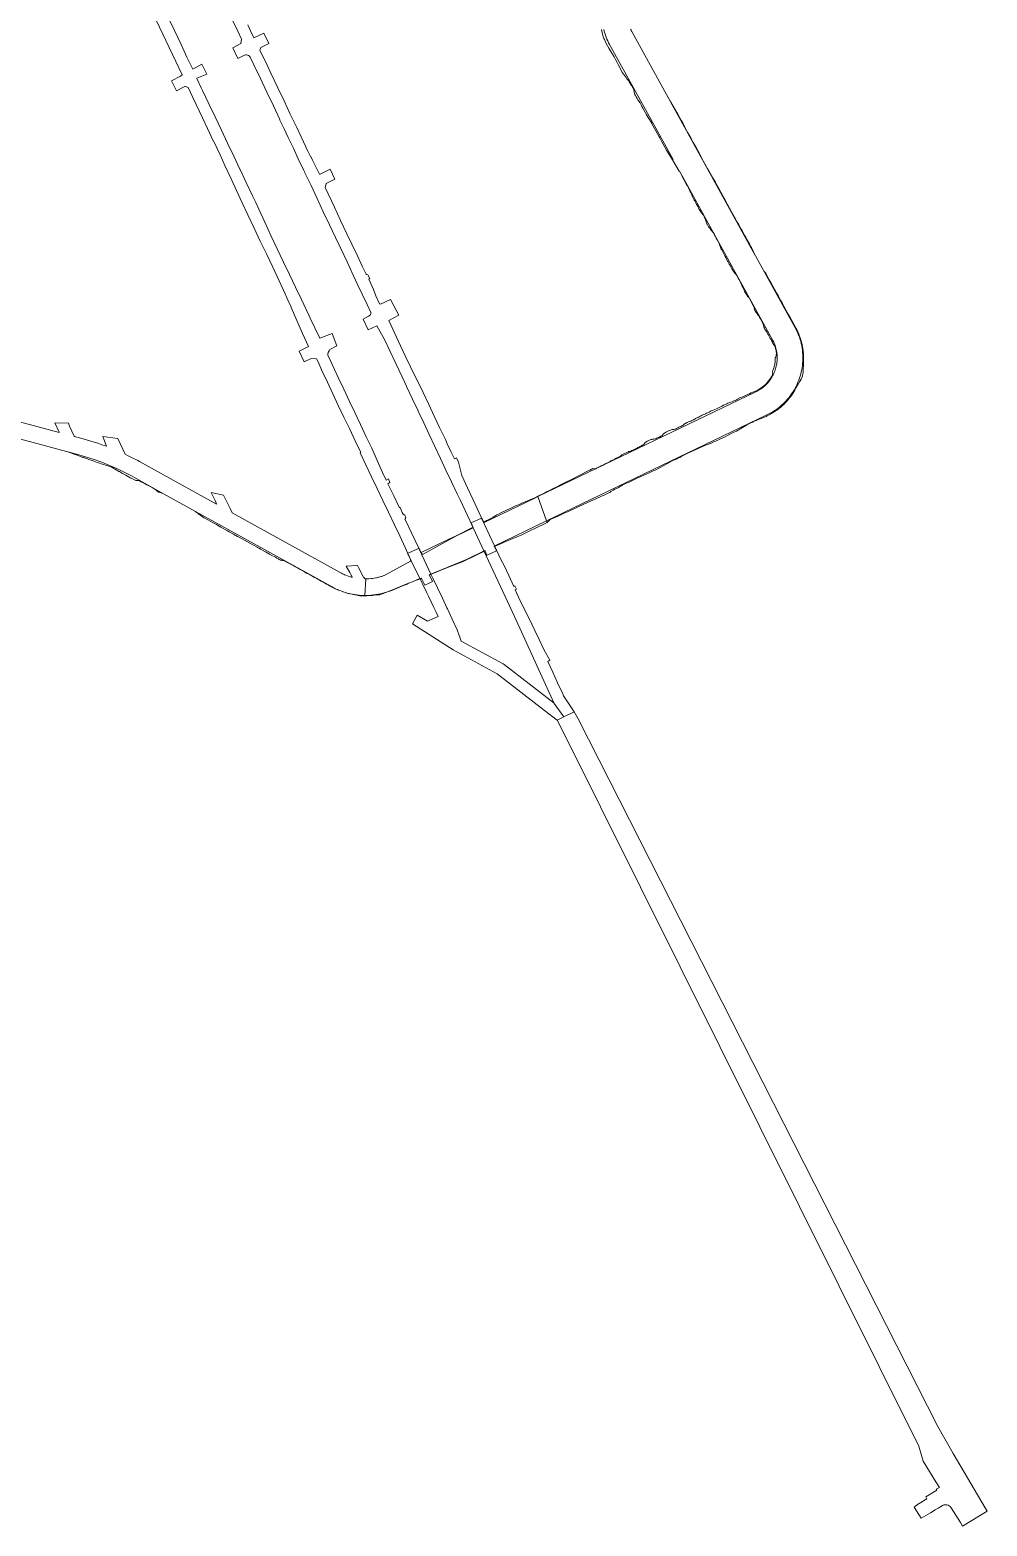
# Model space of a CAD drawing. Header units: inches. Extents: x 704148 to 723432, y 7075344 to 7101810.
# Drawn here: x 718133 to 719119, y 7087628 to 7089169 of the extents above; entities that cross this region are included whole.
import ezdxf

# ---------------------------------------------------------------- set-up
doc = ezdxf.new("R2010")
doc.units = ezdxf.units.IN
doc.header["$MEASUREMENT"] = 0
doc.layers.add('gisdb.gisadmin', color=7, linetype='Continuous', lineweight=9, true_color=0xccf5fc)

msp = doc.modelspace()

# ---------------------------------------------------------------- linework, layer by layer
at = {"layer": 'gisdb.gisadmin'}
for points in [[(718275.86, 7089181.5), (718282.18, 7089168.62), (718288.91, 7089154.25), (718292.17, 7089147.28), (718294.95, 7089141.4), (718300.86, 7089128.93), (718310.2844, 7089134.0982), (718315.2683, 7089123.8273), (718305.1686, 7089119.4412), (718304.9705, 7089119.3551), (718309.5494, 7089109.6262), (718311.11, 7089106.78), (718317.88, 7089092.59), (718323.98, 7089079.81), (718330.24, 7089066.58), (718336.79, 7089052.73), (718343.23, 7089039.19), (718349.53, 7089025.92), (718349.66, 7089025.64), (718356.05, 7089012.2), (718362.58, 7088998.46), (718365.8296, 7088991.4193), (718368.88, 7088984.81), (718375.11, 7088971.3), (718381.44, 7088957.48), (718387.7, 7088943.8), (718394.08, 7088930.73), (718400.51, 7088917.26), (718406.72, 7088904.26), (718412.76, 7088891.62), (718417.67, 7088881.34), (718420.8402, 7088874.699), (718421.89, 7088872.5), (718426.66, 7088862.5), (718431.83, 7088851.98), (718444.3198, 7088856.8061), (718449.4408, 7088844.0768), (718442.64, 7088840.5), (718442.1, 7088840.01), (718441.23, 7088838.76), (718440.37, 7088836.97), (718440.04, 7088835.46), (718440.03, 7088834.23), (718442.9689, 7088827.8795), (718450.6, 7088811.39), (718456.33, 7088799.3), (718462.27, 7088786.77), (718467.78, 7088775.13), (718473.58, 7088762.9), (718479.6, 7088750.2), (718485.17, 7088738.44), (718490.76, 7088726.02), (718496.42, 7088713.59), (718500.01, 7088705.71), (718502.33, 7088706.82), (718504.01, 7088703.09), (718501.8, 7088701.98), (718502.23, 7088701.12), (718508.12, 7088689.4), (718513.87, 7088677.23), (718514.1897, 7088677.367), (718514.36, 7088677.44), (718516.6351, 7088672.1797), (718517.4205, 7088670.5137), (718519.18, 7088669.72), (718520.24, 7088666.93), (718519.622, 7088665.8438), (718519.25, 7088665.19), (718519.61, 7088665.03), (718526.16, 7088651.34), (718533.6987, 7088635.5985), (718534.56, 7088633.8), (718546.1594, 7088608.9523), (718548.41, 7088603.83), (718552.82, 7088594.6), (718557.91, 7088583.95), (718562.68, 7088573.99), (718563.0887, 7088573.1385), (718568.19, 7088562.51), (718573.21, 7088551.54), (718574.8495, 7088546.6635), (718576.1053, 7088542.9278), (718577.13, 7088539.88), (718620.4324, 7088516.5344), (718620.64, 7088516.42), (718621.4092, 7088515.8922), (718672.9344, 7088475.7952), (718673.1015, 7088475.698), (718682.9885, 7088461.7767), (718676.2152, 7088458.2716), (718663.1963, 7088468.2671), (718614.3278, 7088506.1866), (718569.0993, 7088530.9079), (718527.3546, 7088557.6462), (718531.9862, 7088566.6448), (718542.55, 7088560.42), (718553.52, 7088565.35), (718551.07, 7088570.509), (718549.201, 7088574.3848), (718543.5311, 7088586.2078), (718541.9579, 7088589.4994), (718537.5342, 7088598.7589), (718537.165, 7088599.6481), (718525.96, 7088622.63), (718522.4763, 7088630.1133), (718519.68, 7088636.12), (718514.1, 7088648.13), (718508.31, 7088660.22), (718502.4, 7088672.58), (718496.57, 7088684.76), (718490.74, 7088696.94), (718484.92, 7088709.12), (718479.05, 7088721.4), (718473.24, 7088733.91), (718473.89, 7088734.23), (718468.27, 7088745.98), (718462.18, 7088758.71), (718456.5, 7088770.59), (718450.82, 7088782.46), (718445.12, 7088794.58), (718439.55, 7088806.4), (718433.58, 7088819.06), (718430.2374, 7088826.7125), (718428.4167, 7088830.544), (718422.75, 7088831.06), (718415.6863, 7088827.6087), (718410.5938, 7088838.4032), (718420.01, 7088843.2), (718413.92, 7088856.62), (718408.06, 7088870.2), (718402.34, 7088883.43), (718402.23, 7088883.67), (718397.85, 7088893.44), (718395.91, 7088897.67), (718389.79, 7088911.04), (718383.39, 7088924.99), (718377.13, 7088937.97), (718370.5, 7088951.74), (718364.02, 7088965.23), (718357.65, 7088979), (718351.79, 7088991.06), (718345.82, 7089004.05), (718340.35, 7089015.96), (718334.12, 7089029.55), (718329.06, 7089040.57), (718322.14, 7089055.02), (718322.07, 7089055.17), (718316.05, 7089067.81), (718310.8534, 7089078.8072), (718301.02, 7089099.61), (718296.0413, 7089109.8601), (718296.02, 7089109.89), (718295.32, 7089110.41), (718294.45, 7089110.78), (718293.55, 7089110.9), (718292.76, 7089110.9), (718292.23, 7089110.81), (718291.23, 7089110.42), (718284.0947, 7089106.5783), (718279.1943, 7089117.0047), (718288.3, 7089121.73), (718289.8631, 7089122.8769), (718253.2316, 7089200.7451)], [(718357.5378, 7089174.4113), (718360.2933, 7089168.2678), (718363.7215, 7089161.0089), (718363.868, 7089161.0802), (718374.0593, 7089166.0406), (718379.2399, 7089155.4676), (718370.86, 7089151.06), (718370.14, 7089148.35), (718377.4131, 7089132.9702), (718381.22, 7089124.92), (718388.43, 7089109.79), (718394.96, 7089096.12), (718401.39, 7089082.64), (718407.93, 7089068.94), (718412.45, 7089059.3), (718419.35, 7089044.56), (718422.04, 7089038.81), (718422.43, 7089038.95), (718424.16, 7089035.14), (718430.93, 7089021.34), (718431.33, 7089020.78), (718431.6535, 7089020.7543), (718431.96, 7089020.73), (718442.5097, 7089025.9175), (718447.2657, 7089015.4829), (718438.46, 7089011.27), (718437.6265, 7089008.1804), (718437.3, 7089006.97), (718446.79, 7088986.62), (718453.17, 7088972.93), (718459.45, 7088959.45), (718464.68, 7088948.52), (718470.06, 7088937.26), (718475.85, 7088925.17), (718479.43, 7088917.68), (718479.988, 7088917.5499), (718481.36, 7088917.23), (718483.19, 7088913.18), (718482.2324, 7088912.7481), (718486.92, 7088902.09), (718489.5888, 7088895.4485), (718493.2803, 7088887.2664), (718494.2, 7088886.87), (718504.4196, 7088891.6422), (718513.0545, 7088875.469), (718502.89, 7088869.96), (718514.85, 7088844.03), (718520.36, 7088832.22), (718525.0249, 7088822.2249), (718526.4458, 7088819.2433), (718532.39, 7088807.91), (718538.08, 7088795.89), (718543.93, 7088783.54), (718549.6, 7088771.56), (718555.12, 7088759.91), (718561.02, 7088747.45), (718563.05, 7088743.15), (718566.83, 7088735.16), (718570.38, 7088727.67), (718572.42, 7088728.51), (718574.51, 7088724.05), (718577.93, 7088710.35), (718583.9, 7088697.58), (718589.62, 7088685.34), (718597.7909, 7088667.5469), (718597.7898, 7088667.5465), (718598.2402, 7088666.588), (718601.3967, 7088659.8705), (718611.6208, 7088637.8835), (718618.0528, 7088624.0375), (718621.69, 7088617.58), (718626.39, 7088607.29), (718631.44, 7088596.22), (718632.68, 7088596.8), (718632.72, 7088596.72), (718634.11, 7088593.46), (718633, 7088592.83), (718636.49, 7088585.24), (718641.4, 7088574.54), (718646.94, 7088563.98), (718653.0839, 7088550.6912), (718657.4752, 7088541.6569), (718662.9105, 7088530.6341), (718668.6702, 7088520.1019), (718666.4788, 7088518.9742), (718671.6029, 7088507.8207), (718676.5559, 7088496.9933), (718681.8164, 7088485.4921), (718682.5757, 7088483.5915), (718693.8239, 7088467.1543), (718682.9885, 7088461.7767), (718673.1015, 7088475.698), (718632.0841, 7088565.3498), (718600.8044, 7088632.6844), (718592.1834, 7088651.1918), (718589.4082, 7088657.1342), (718586.1923, 7088664.02), (718576.5644, 7088684.5006), (718573.18, 7088691.56), (718567.41, 7088703.88), (718561.63, 7088716.03), (718555.91, 7088728.05), (718550.21, 7088740.2), (718544.36, 7088752.64), (718538.7, 7088764.7), (718533.11, 7088776.59), (718532.94, 7088776.96), (718527.22, 7088789.15), (718521.46, 7088801.43), (718520.67, 7088803.1), (718516.15, 7088812.67), (718509.95, 7088825.76), (718504.16, 7088837.98), (718498.21, 7088850.55), (718490.5, 7088864.42), (718481.6644, 7088860.3289), (718476.2752, 7088871.5334), (718482.05, 7088874.54), (718483.43, 7088875.63), (718483.94, 7088876.31), (718484.24, 7088877.32), (718484.21, 7088878.24), (718480.38, 7088886.65), (718475.39, 7088897.26), (718471.05, 7088906.47), (718466.26, 7088916.65), (718459.78, 7088930.43), (718453.36, 7088944.07), (718448.04, 7088955.36), (718441.8, 7088968.62), (718435.332, 7088981.8689), (718428.97, 7088995.54), (718422.68, 7089009.16), (718416.48, 7089022.2), (718416.41, 7089022.36), (718415.39, 7089024.49), (718409.6, 7089036.68), (718404.2, 7089048.04), (718399.24, 7089058.49), (718394.95, 7089067.52), (718390.4, 7089077.08), (718390.56, 7089077.15), (718383.93, 7089091.21), (718377.32, 7089105.23), (718370.51, 7089119.43), (718363.82, 7089133.36), (718360, 7089141.15), (718359.34, 7089142.21), (718358.48, 7089142.86), (718357.35, 7089143.35), (718356.24, 7089143.48), (718355.23, 7089143.47), (718354.21, 7089143.31), (718353.51, 7089143.04), (718347.2852, 7089139.8722), (718342.1266, 7089150.688), (718350.47, 7089155.25), (718351.04, 7089159.62), (718347.17, 7089168.16), (718340.88, 7089181.46)], [(718751.6961, 7089170.2273), (718752.1813, 7089169.1362), (718752.4525, 7089168.5788), (718752.7037, 7089168.0623), (718752.7039, 7089168.062), (718752.8779, 7089167.7042), (718753.2621, 7089167.0079), (718753.2626, 7089167.007), (718788.7445, 7089102.7027), (718921.004, 7088863.0072), (718922.0599, 7088861.0127), (718923.0462, 7088858.9829), (718923.9616, 7088856.9201), (718924.8051, 7088854.8268), (718925.5757, 7088852.7057), (718926.2723, 7088850.5591), (718926.8943, 7088848.3897), (718927.4408, 7088846.2001), (718927.9112, 7088843.9929), (718928.305, 7088841.7707), (718928.6216, 7088839.5363), (718928.8607, 7088837.2922), (718929.0219, 7088835.0411), (718929.1052, 7088832.7859), (718929.1104, 7088830.5291), (718929.0374, 7088828.2735), (718928.8865, 7088826.0218), (718928.6577, 7088823.7766), (718928.3513, 7088821.5407), (718927.9678, 7088819.3168), (718927.5075, 7088817.1074), (718926.971, 7088814.9153), (718926.359, 7088812.7431), (718925.6722, 7088810.5934), (718924.9114, 7088808.4687), (718924.0775, 7088806.3716), (718923.1715, 7088804.3046), (718922.1946, 7088802.2703), (718921.1478, 7088800.2709), (718920.0324, 7088798.309), (718918.8499, 7088796.3869), (718917.6015, 7088794.5068), (718916.2888, 7088792.6711), (718914.9133, 7088790.8819), (718913.4768, 7088789.1414), (718911.9809, 7088787.4516), (718910.4274, 7088785.8146), (718908.8181, 7088784.2324), (718907.1551, 7088782.7068), (718905.4403, 7088781.2397), (718903.6757, 7088779.8327), (718901.8635, 7088778.4878), (718900.0058, 7088777.2063), (718898.1049, 7088775.9899), (718896.1631, 7088774.84), (718894.1826, 7088773.758), (718892.1658, 7088772.7451), (718665.1424, 7088663.6121), (718656.4048, 7088688.7037), (718880.7279, 7088796.5387), (718881.9281, 7088797.1415), (718883.1067, 7088797.7853), (718884.2623, 7088798.4696), (718885.3935, 7088799.1935), (718886.499, 7088799.9561), (718887.5774, 7088800.7565), (718888.6275, 7088801.5937), (718889.6479, 7088802.4668), (718890.6376, 7088803.3747), (718891.5952, 7088804.3163), (718892.5197, 7088805.2904), (718893.4099, 7088806.296), (718894.2648, 7088807.3318), (718895.0833, 7088808.3965), (718895.8645, 7088809.4889), (718896.6074, 7088810.6077), (718897.3111, 7088811.7516), (718897.9749, 7088812.9191), (718898.5978, 7088814.1089), (718899.1792, 7088815.3195), (718899.7183, 7088816.5496), (718900.2146, 7088817.7975), (718900.6673, 7088819.0619), (718901.076, 7088820.3412), (718901.4402, 7088821.6339), (718901.7595, 7088822.9384), (718902.0334, 7088824.2531), (718902.2617, 7088825.5766), (718902.444, 7088826.9071), (718902.5801, 7088828.2432), (718902.6699, 7088829.5832), (718902.7133, 7088830.9255), (718902.7103, 7088832.2685), (718902.6607, 7088833.6106), (718902.5647, 7088834.9501), (718902.4225, 7088836.2856), (718902.2341, 7088837.6153), (718901.9997, 7088838.9377), (718901.7198, 7088840.2512), (718901.3946, 7088841.5542), (718901.0245, 7088842.8452), (718900.6099, 7088844.1226), (718900.1513, 7088845.3849), (718899.6494, 7088846.6306), (718899.1046, 7088847.8581), (718898.322, 7088849.4689), (718802.091, 7089023.8695), (718801.7388, 7089023.9511), (718794.8977, 7089035.544), (718795.48, 7089035.8507), (718730.1479, 7089154.2527), (718729.165, 7089156.1086), (718728.2464, 7089157.9972), (718727.393, 7089159.9162), (718726.6061, 7089161.8633), (718725.8864, 7089163.8363), (718725.2348, 7089165.8328), (718724.6521, 7089167.8505), (718724.139, 7089169.887)], [(718724.139, 7089169.887), (718724.6521, 7089167.8505), (718725.2348, 7089165.8328), (718725.8864, 7089163.8363), (718726.6061, 7089161.8633), (718727.393, 7089159.9162), (718728.2464, 7089157.9972), (718729.165, 7089156.1086), (718730.1479, 7089154.2527), (718795.48, 7089035.8507), (718794.8977, 7089035.544), (718793.0195, 7089038.2456), (718790.5037, 7089042.5681), (718788.7914, 7089045.6207), (718787.0988, 7089048.6843), (718785.4539, 7089051.7741), (718783.747, 7089054.8297), (718781.7826, 7089058.3143), (718781.276, 7089059.1769), (718779.5489, 7089062.2214), (718777.8552, 7089065.2843), (718773.7367, 7089072.7199), (718773.5068, 7089073.1641), (718769.9519, 7089079.1975), (718767.8078, 7089082.5829), (718766.9999, 7089083.8503), (718764.2333, 7089088.6055), (718763.3734, 7089090.4153), (718762.5128, 7089092.2247), (718761.6501, 7089094.0329), (718759.3444, 7089097.327), (718758.7465, 7089098.1415), (718758.494, 7089098.5732), (718757.5062, 7089100.3124), (718757.5223, 7089100.3272), (718756.7649, 7089101.6166), (718756.2706, 7089102.4859), (718756.1143, 7089102.9708), (718755.9623, 7089103.458), (718755.8103, 7089103.9451), (718755.5197, 7089104.3558), (718755.4666, 7089104.8976), (718755.5087, 7089105.4919), (718755.5508, 7089106.0862), (718755.5928, 7089106.6805), (718755.1106, 7089107.5565), (718754.6436, 7089108.441), (718754.4636, 7089108.9127), (718754.0877, 7089109.8474), (718753.8425, 7089110.2832), (718753.4106, 7089111.187), (718753.1466, 7089111.6124), (718752.1439, 7089112.7723), (718751.6497, 7089113.6418), (718750.9087, 7089114.9461), (718750.4148, 7089115.8157), (718749.6601, 7089117.1125), (718749.3026, 7089117.4863), (718748.5876, 7089118.2339), (718748.024, 7089119.065), (718747.1293, 7089120.2846), (718746.2301, 7089121.5016), (718745.9304, 7089121.9073), (718744.7318, 7089123.5302), (718743.226, 7089125.5546), (718741.9809, 7089127.723), (718739.1043, 7089133.5595), (718737.9158, 7089135.7591), (718736.2409, 7089138.8323), (718734.7134, 7089141.4159), (718731.4118, 7089147.018), (718729.3929, 7089150.4725), (718727.9184, 7089153.0225), (718726.3905, 7089155.9), (718724.7608, 7089159.3643), (718724.2714, 7089160.5438), (718723.5837, 7089162.332), (718722.8406, 7089164.7758), (718722.0326, 7089167.8604), (718721.65, 7089169.7338)], [(718095.349, 7088772.8688), (718163.3169, 7088754.7282), (718163.3263, 7088754.7708), (718163.3319, 7088754.814), (718163.3338, 7088754.8576), (718163.3318, 7088754.9012), (718163.3261, 7088754.9444), (718163.3166, 7088754.987), (718163.3035, 7088755.0286), (718163.2895, 7088755.0629), (718158.9746, 7088764.5986), (718172.8254, 7088764.1931), (718174.1742, 7088761.2677), (718178.9755, 7088750.8546), (718179.1792, 7088750.4945), (718187.9708, 7088748.148), (718196.053, 7088745.8485), (718204.0555, 7088743.2854), (718207.3681, 7088742.1034), (718211.9698, 7088740.4615), (718211.9833, 7088740.503), (718211.9931, 7088740.5455), (718211.9992, 7088740.5887), (718212.0015, 7088740.6322), (718212, 7088740.6758), (718211.9947, 7088740.7191), (718208.3793, 7088750.6657), (718208.3643, 7088750.707), (718223.6856, 7088748.5643), (718223.727, 7088748.4748), (718231.1853, 7088732.3424), (718233.7625, 7088731.0762), (718238.6332, 7088728.6835), (718244.2226, 7088725.7094), (718245.9588, 7088724.7856), (718264.7229, 7088714.4087), (718325.4249, 7088680.8392), (718325.4443, 7088680.8783), (718325.4602, 7088680.9189), (718325.4726, 7088680.9607), (718325.4812, 7088681.0035), (718325.4861, 7088681.0468), (718325.4872, 7088681.0904), (718325.4845, 7088681.134), (718325.478, 7088681.1771), (718325.4678, 7088681.2195), (718325.4539, 7088681.2609), (718325.441, 7088681.2914), (718323.8882, 7088684.6301), (718322.5821, 7088687.4387), (718320.02, 7088692.9477), (718332.6956, 7088690.1634), (718339.347, 7088676.4098), (718341.5057, 7088671.9462), (718341.5653, 7088671.9132), (718341.5371, 7088671.8812), (718452.5785, 7088610.5206), (718452.6023, 7088610.5074), (718452.8079, 7088610.3979), (718454.0925, 7088609.7138), (718455.0178, 7088609.2579), (718455.6069, 7088608.9676), (718456.6907, 7088608.4754), (718457.1441, 7088608.2695), (718458.7026, 7088607.6203), (718460.2808, 7088607.0206), (718461.8771, 7088606.471), (718463.4899, 7088605.972), (718464.7729, 7088605.6191), (718465.1178, 7088605.5242), (718465.127, 7088605.5668), (718465.1325, 7088605.6101), (718465.1342, 7088605.6537), (718465.1321, 7088605.6972), (718465.1262, 7088605.7405), (718465.1166, 7088605.783), (718465.1033, 7088605.8245), (718465.0864, 7088605.8648), (718465.0724, 7088605.8922), (718465.067, 7088605.9021), (718463.6323, 7088608.5311), (718462.5128, 7088610.5823), (718459.0255, 7088616.9724), (718470.0221, 7088617.6035), (718470.7235, 7088617.6437), (718471.7461, 7088615.644), (718476.5149, 7088606.3183), (718476.7655, 7088605.8284), (718476.959, 7088605.4874), (718477.1818, 7088605.1643), (718477.2881, 7088605.0357), (718477.432, 7088604.8616), (718477.7076, 7088604.582), (718478.0064, 7088604.3275), (718478.3264, 7088604.1), (718478.6649, 7088603.9013), (718478.8134, 7088603.8261), (718479.0469, 7088603.8313), (718478.1305, 7088586.8357), (718477.301, 7088586.8352), (718474.8439, 7088586.9196), (718472.3913, 7088587.0897), (718469.9461, 7088587.3452), (718467.5112, 7088587.6857), (718465.3573, 7088588.0641), (718464.9294, 7088588.1579), (718463.2083, 7088588.5348), (718462.6345, 7088588.6602), (718461.7378, 7088588.8559), (718460.9121, 7088589.0356), (718459.762, 7088589.2856), (718459.2564, 7088589.5115), (718458.6278, 7088589.6912), (718457.9348, 7088589.8893), (718456.0697, 7088590.4936), (718455.596, 7088590.6471), (718453.2851, 7088591.4861), (718451.0047, 7088592.4051), (718449.9906, 7088592.8555), (718448.7578, 7088593.403), (718446.5471, 7088594.4786), (718444.3752, 7088595.6307), (718303.6393, 7088673.4607), (718270.8884, 7088691.5727), (718237.7317, 7088709.9089), (718230.3468, 7088713.8262), (718222.8298, 7088717.4834), (718215.1897, 7088720.8759), (718207.4358, 7088723.9998), (718199.5777, 7088726.8512), (718191.6248, 7088729.4267), (718183.5869, 7088731.723), (718136.6834, 7088744.2416), (718076.274, 7088760.3648)]]:
    msp.add_lwpolyline(points, dxfattribs=at)
for points in [[(718876.5546, 7088944.4277), (718879.8187, 7088937.6628), (718879.8118, 7088937.6604), (718788.7453, 7089102.7023), (718793.1748, 7089094.8668), (718796.8734, 7089088.3416), (718800.5857, 7089081.824), (718804.0358, 7089075.7328), (718805.3977, 7089073.629), (718806.2652, 7089072.3944), (718806.6654, 7089071.4731), (718807.1458, 7089070.025), (718808.1038, 7089068.2694), (718810.7412, 7089063.4429), (718814.1037, 7089057.3033), (718816.2687, 7089053.3584), (718819.1596, 7089048.1007), (718822.5384, 7089041.9702), (718825.6119, 7089036.2422), (718828.2627, 7089031.4232), (718830.7427, 7089027.0809), (718832.4655, 7089024.0341), (718837.4934, 7089015.3871), (718839.2358, 7089012.351), (718840.6622, 7089009.7117), (718843.2559, 7089004.8611), (718844.6706, 7089002.2153), (718846.321, 7088999.1286), (718847.9752, 7088996.0438), (718849.6715, 7088992.9824), (718851.6102, 7088989.4836), (718855.73, 7088982.0487), (718859.8498, 7088974.6138), (718860.1931, 7088973.6611), (718860.3396, 7088973.1709), (718860.5621, 7088972.7226), (718862.4517, 7088969.7678), (718863.7272, 7088967.6162), (718865.6659, 7088964.1175), (718866.1506, 7088963.2428), (718868.8163, 7088958.432), (718870.2703, 7088955.8079), (718871.482, 7088953.6211), (718872.4514, 7088951.8717), (718874.3901, 7088948.373), (718875.3594, 7088946.6236), (718876.0865, 7088945.3115)], [(718804.7495, 7089019.0514), (718837.6146, 7088959.4898), (718837.2975, 7088959.8856), (718836.9868, 7088960.2853), (718836.6534, 7088960.6724), (718836.2655, 7088961.0294), (718835.6731, 7088961.8446), (718835.4169, 7088962.2743), (718834.4917, 7088963.477), (718834.1834, 7088963.8779), (718833.2471, 7088965.0745), (718832.9197, 7088965.465), (718832.265, 7088966.2458), (718831.9514, 7088966.6438), (718831.2989, 7088967.997), (718831.0809, 7088968.4478), (718830.5742, 7088969.3103), (718830.329, 7088969.7461), (718830.0147, 7088970.7148), (718829.7077, 7088971.6875), (718829.3713, 7088972.644), (718828.9948, 7088973.5784), (718828.5759, 7088974.4894), (718828.1708, 7088975.408), (718827.7968, 7088976.3438), (718827.6038, 7088976.8083), (718827.4041, 7088977.2692), (718827.1839, 7088977.7188), (718826.6791, 7088978.5824), (718826.3809, 7088978.9889), (718826.0333, 7088979.3682), (718825.334, 7088980.1244), (718824.9618, 7088980.4901), (718824.4466, 7088981.348), (718824.1889, 7088981.7769), (718823.5891, 7088982.588), (718822.9892, 7088983.3992), (718822.5235, 7088984.2843), (718822.0256, 7088985.1518), (718821.8222, 7088985.6106), (718821.1893, 7088986.9745), (718820.2369, 7088988.7333), (718819.7647, 7088989.6149), (718818.3495, 7088992.2603), (718817.8928, 7088993.1505), (718817.3724, 7088994.0055), (718816.6476, 7088995.3188), (718815.9114, 7088996.6257), (718815.3206, 7088998.013), (718814.7299, 7088999.4002), (718813.7252, 7089001.7011), (718812.8556, 7089003.5056), (718811.7173, 7089005.7328), (718811.2704, 7089006.6283), (718810.9336, 7089007.5847), (718809.489, 7089010.2139), (718804.6734, 7089018.9781)], [(718837.6082, 7088959.486), (718837.6146, 7088959.4898), (718898.322, 7088849.4689), (718899.1046, 7088847.8581), (718899.6494, 7088846.6306), (718900.1513, 7088845.3849), (718900.6099, 7088844.1226), (718901.0245, 7088842.8452), (718901.3946, 7088841.5542), (718901.7198, 7088840.2512), (718901.9997, 7088838.9377), (718902.2341, 7088837.6153), (718902.4225, 7088836.2856), (718902.5647, 7088834.9501), (718902.6607, 7088833.6106), (718902.7103, 7088832.2685), (718902.7133, 7088830.9255), (718902.6699, 7088829.5832), (718902.5801, 7088828.2432), (718902.444, 7088826.9071), (718902.2617, 7088825.5766), (718902.0334, 7088824.2531), (718901.7595, 7088822.9384), (718901.4402, 7088821.6339), (718901.076, 7088820.3412), (718900.6673, 7088819.0619), (718900.2146, 7088817.7975), (718899.7183, 7088816.5496), (718899.1792, 7088815.3195), (718898.5978, 7088814.1089), (718897.9749, 7088812.9191), (718897.3111, 7088811.7516), (718896.6074, 7088810.6077), (718895.8645, 7088809.4889), (718895.0833, 7088808.3965), (718894.2648, 7088807.3318), (718893.4099, 7088806.296), (718892.5197, 7088805.2904), (718891.5952, 7088804.3163), (718890.6376, 7088803.3747), (718889.6479, 7088802.4668), (718888.6275, 7088801.5937), (718887.5774, 7088800.7565), (718886.499, 7088799.9561), (718885.3935, 7088799.1935), (718884.2623, 7088798.4696), (718883.1067, 7088797.7853), (718881.9281, 7088797.1415), (718880.7279, 7088796.5387), (718656.4048, 7088688.7037), (718656.2856, 7088688.9607), (718663.4269, 7088692.5699), (718665.2123, 7088693.4722), (718668.7829, 7088695.2768), (718671.461, 7088696.6302), (718675.0316, 7088698.4348), (718679.495, 7088700.6905), (718682.173, 7088702.044), (718692.885, 7088707.4578), (718696.0094, 7088709.0368), (718698.6874, 7088710.3902), (718702.2581, 7088712.1948), (718705.3824, 7088713.7739), (718708.0604, 7088715.1273), (718709.8458, 7088716.0296), (718711.6311, 7088716.9319), (718712.5238, 7088717.383), (718713.0231, 7088717.4983), (718714.7239, 7088717.4224), (718715.2908, 7088717.3971), (718715.8328, 7088717.4238), (718716.7443, 7088717.8357), (718718.5297, 7088718.738), (718719.4223, 7088719.1892), (718720.3039, 7088719.6634), (718720.7613, 7088719.8659), (718722.1003, 7088720.5426), (718723.4393, 7088721.2193), (718725.2247, 7088722.1216), (718725.671, 7088722.3472), (718727.01, 7088723.0239), (718727.9027, 7088723.4751), (718728.7954, 7088723.9262), (718730.1344, 7088724.603), (718730.5807, 7088724.8285), (718731.4037, 7088725.4245), (718731.8402, 7088725.6706), (718732.3018, 7088725.8644), (718733.2575, 7088726.1846), (718734.1517, 7088726.6325), (718735.4911, 7088727.3083), (718736.3842, 7088727.7586), (718737.724, 7088728.4336), (718739.0641, 7088729.1082), (718739.9575, 7088729.5577), (718740.8511, 7088730.007), (718741.6201, 7088730.7153), (718741.9902, 7088731.0996), (718742.8498, 7088731.6194), (718744.1858, 7088732.3025), (718747.7737, 7088734.0713), (718749.1197, 7088734.7334), (718749.6228, 7088734.8408), (718750.1145, 7088734.9721), (718751.1338, 7088735.1598), (718752.0286, 7088735.6066), (718752.9234, 7088736.0533), (718753.3708, 7088736.2765), (718754.7133, 7088736.946), (718756.056, 7088737.615), (718757.399, 7088738.2836), (718758.7421, 7088738.9517), (718759.1899, 7088739.1743), (718760.5333, 7088739.8419), (718761.8769, 7088740.509), (718762.3248, 7088740.7313), (718763.2207, 7088741.1757), (718763.6687, 7088741.3978), (718764.5648, 7088741.8419), (718764.9967, 7088742.0974), (718765.9728, 7088743.5292), (718766.6189, 7088744.4932), (718768.3966, 7088745.4114), (718768.8449, 7088745.6329), (718769.7415, 7088746.0758), (718770.6383, 7088746.5184), (718771.9836, 7088747.182), (718772.4498, 7088747.3662), (718772.9612, 7088747.4565), (718773.9841, 7088747.6368), (718774.4956, 7088747.7268), (718775.0071, 7088747.8168), (718775.468, 7088748.012), (718776.6707, 7088747.8182), (718778.0169, 7088748.4801), (718778.4681, 7088748.6955), (718779.3968, 7088749.0715), (718780.3093, 7088749.4815), (718780.7576, 7088749.7031), (718781.6542, 7088750.146), (718782.1025, 7088750.3674), (718782.9812, 7088750.8477), (718783.412, 7088751.1055), (718783.8527, 7088751.343), (718784.3017, 7088751.5628), (718784.7292, 7088751.8278), (718785.0257, 7088752.3649), (718785.3223, 7088752.902), (718785.6301, 7088753.4157), (718786.8694, 7088754.3), (718787.7234, 7088754.8316), (718788.6071, 7088755.3013), (718789.9538, 7088755.962), (718790.8663, 7088756.3719), (718791.3181, 7088756.586), (718791.7558, 7088756.8295), (718792.7024, 7088757.1685), (718793.6649, 7088757.4745), (718794.6275, 7088757.7801), (718795.6912, 7088757.8755), (718796.2331, 7088757.9022), (718797.2729, 7088758.0473), (718797.7865, 7088758.133), (718798.7219, 7088758.4952), (718799.1515, 7088758.7556), (718800.3894, 7088759.6427), (718801.3031, 7088760.0501), (718802.2182, 7088760.4546), (718803.6257, 7088760.9889), (718804.5305, 7088761.4148), (718805.376, 7088761.964), (718805.7807, 7088762.2763), (718806.5622, 7088762.9586), (718806.993, 7088763.2166), (718807.4109, 7088763.5012), (718808.262, 7088764.0388), (718809.539, 7088764.8447), (718810.0018, 7088765.0359), (718811.4248, 7088765.5378), (718812.3739, 7088765.8717), (718812.8505, 7088766.0342), (718813.7826, 7088766.4033), (718814.2296, 7088766.6275), (718815.5643, 7088767.3133), (718816.0011, 7088767.5586), (718816.8694, 7088768.0606), (718817.7797, 7088768.475), (718818.6526, 7088768.9672), (718819.9968, 7088769.6332), (718820.4449, 7088769.8551), (718821.3412, 7088770.2986), (718822.2208, 7088770.777), (718823.5288, 7088771.5181), (718824.401, 7088772.0119), (718825.3004, 7088772.449), (718826.2135, 7088772.8577), (718828.0672, 7088773.6178), (718828.9742, 7088774.0392), (718829.8868, 7088774.4489), (718830.8021, 7088774.8529), (718832.5929, 7088775.744), (718834.8212, 7088776.8787), (718836.6396, 7088777.7123), (718838.5034, 7088778.4513), (718840.3536, 7088779.2187), (718843.083, 7088780.4654), (718844.4226, 7088781.1407), (718845.7479, 7088781.846), (718847.5122, 7088782.792), (718849.328, 7088783.631), (718850.7041, 7088784.2305), (718852.0511, 7088784.8907), (718853.4268, 7088785.491), (718854.8297, 7088786.0348), (718856.7279, 7088786.7023), (718858.1573, 7088787.191), (718859.5533, 7088787.7492), (718860.8669, 7088788.4787), (718861.7411, 7088788.9684), (718864.8494, 7088790.5808), (718867.1622, 7088791.5398), (718868.0975, 7088791.9023), (718869.5024, 7088792.4419), (718869.9653, 7088792.633), (718873.1096, 7088794.1706), (718874.0277, 7088794.5687), (718875.8428, 7088795.4092), (718877.7233, 7088796.1135), (718878.6599, 7088796.4733), (718881.1334, 7088797.6382), (718882.6025, 7088798.4071), (718885.0964, 7088799.8946), (718885.4167, 7088800.0059), (718885.4141, 7088800.1042), (718887.577, 7088801.6605), (718888.4698, 7088802.3739), (718890.1892, 7088803.8811), (718891.284, 7088804.9432), (718892.8441, 7088806.6178), (718893.8271, 7088807.7859), (718895.2115, 7088809.611), (718896.0723, 7088810.8735), (718897.454, 7088813.1636), (718897.8188, 7088813.8355), (718897.9986, 7088814.5998), (718898.0026, 7088815.0205), (718898.0952, 7088815.8112), (718898.0812, 7088816.2295), (718898.031, 7088816.6595), (718897.9171, 7088817.511), (718898.0431, 7088817.8566), (718898.3133, 7088818.5403), (718898.5696, 7088819.2293), (718899.2545, 7088821.3262), (718899.4544, 7088822.034), (718899.64, 7088822.7458), (718900.0777, 7088822.6596), (718899.7274, 7088823.1031), (718899.8913, 7088823.8203), (718900.1801, 7088824.8892), (718900.401, 7088825.974), (718900.539, 7088827.0722), (718900.5245, 7088827.445), (718900.6541, 7088829.2813), (718900.707, 7088830.3842), (718900.7268, 7088831.4882), (718900.9235, 7088831.8581), (718901.1551, 7088832.2328), (718901.2597, 7088832.5986), (718901.3707, 7088832.9867), (718901.5752, 7088833.7498), (718901.7686, 7088834.522), (718902.0073, 7088835.6941), (718901.8673, 7088836.8351), (718901.7549, 7088837.5932), (718901.558, 7088838.7259), (718901.1545, 7088840.5992), (718901.0626, 7088840.9713), (718900.8677, 7088841.7128), (718900.6579, 7088842.4502), (718899.4295, 7088844.7203), (718898.9735, 7088845.4878), (718898.7692, 7088845.8119), (718898.3491, 7088846.4509), (718897.727, 7088847.8173), (718897.249, 7088848.8378), (718896.4048, 7088850.3046), (718895.6042, 7088851.5761), (718894.8626, 7088852.8801), (718894.2277, 7088854.243), (718893.7637, 7088855.1291), (718893.2379, 7088855.9811), (718892.9846, 7088856.4124), (718892.2226, 7088857.7051), (718891.7321, 7088858.5766), (718890.0836, 7088861.0934), (718889.6141, 7088861.9764), (718888.9568, 7088863.3269), (718888.8355, 7088863.8311), (718888.4716, 7088865.3435), (718888.2529, 7088866.3649), (718888.1546, 7088866.8818), (718887.9823, 7088867.3577), (718887.7415, 7088867.796), (718887.0192, 7088869.1106), (718885.8153, 7088871.3016), (718885.5745, 7088871.7398), (718884.6114, 7088873.4927), (718884.1298, 7088874.3691), (718883.8891, 7088874.8073), (718883.0997, 7088875.5139), (718882.5506, 7088876.353), (718881.6559, 7088877.5726), (718881.0595, 7088878.3856), (718880.4864, 7088879.2115), (718879.9756, 7088880.0718), (718879.7202, 7088880.5019), (718879.3488, 7088881.4391), (718879.2204, 7088881.9393), (718879.0284, 7088882.9755), (718879.0122, 7088883.5377), (718878.8327, 7088884.0097), (718878.3512, 7088884.8861), (718877.8696, 7088885.7625), (718877.3881, 7088886.6389), (718875.9434, 7088889.2682), (718875.2211, 7088890.5828), (718873.7764, 7088893.2121), (718873.2949, 7088894.0885), (718872.9447, 7088894.4663), (718872.5438, 7088894.8162), (718871.8482, 7088895.5745), (718871.5503, 7088895.9812), (718871.3107, 7088896.42), (718871.0711, 7088896.8589), (718871.0869, 7088896.8648), (718870.8315, 7088897.2978), (718870.5919, 7088897.7366), (718870.302, 7088898.1477), (718869.9983, 7088898.5512), (718869.6949, 7088898.9549), (718869.3915, 7088899.3585), (718869.1298, 7088899.7852), (718868.5448, 7088901.1756), (718867.5699, 7088903.493), (718867.18, 7088904.42), (718866.79, 7088905.3469), (718866.3549, 7088906.249), (718866.1083, 7088906.684), (718865.8065, 7088907.6596), (718865.3492, 7088908.5494), (718863.9046, 7088911.1787), (718863.1822, 7088912.4933), (718862.2191, 7088914.2461), (718861.4968, 7088915.5607), (718861.0152, 7088916.4372), (718860.7745, 7088916.8754), (718860.5337, 7088917.3136), (718860.1838, 7088917.6916), (718859.7629, 7088918.0304), (718859.3419, 7088918.3692), (718858.9729, 7088918.7366), (718858.5048, 7088919.6205), (718857.9758, 7088920.4707), (718857.6697, 7088920.8729), (718857.0652, 7088921.6814), (718856.5323, 7088922.5296), (718856.0456, 7088923.4031), (718855.3105, 7088924.7107), (718854.8148, 7088925.5793), (718854.3192, 7088926.448), (718853.8236, 7088927.3166), (718853.3047, 7088928.1725), (718853.0277, 7088928.5907), (718852.7786, 7088929.0243), (718852.0946, 7088930.3601), (718851.6382, 7088931.2503), (718850.9352, 7088932.5757), (718849.7473, 7088934.7755), (718849.0697, 7088936.1148), (718848.8563, 7088936.5681), (718848.4153, 7088937.467), (718846.999, 7088940.1118), (718846.2817, 7088941.4292), (718845.5394, 7088942.7329), (718845.0474, 7088943.6035), (718844.6392, 7088944.5204), (718844.2869, 7088945.4682), (718843.4063, 7088947.8376), (718842.8779, 7088949.2592), (718842.2346, 7088950.6175), (718840.79, 7088953.2467), (718839.8269, 7088954.9996), (718839.1045, 7088956.3142), (718838.8638, 7088956.7524), (718838.623, 7088957.1906), (718838.2166, 7088958.1085), (718838.0186, 7088958.5703)], [(718668.9464, 7088664.9313), (718665.9152, 7088662.0044), (718665.1424, 7088663.612), (718892.1658, 7088772.7451), (718894.1826, 7088773.758), (718896.1631, 7088774.84), (718898.1049, 7088775.9899), (718900.0058, 7088777.2063), (718901.8635, 7088778.4878), (718903.6757, 7088779.8327), (718905.4403, 7088781.2397), (718907.1551, 7088782.7068), (718908.8181, 7088784.2324), (718910.4274, 7088785.8146), (718911.9809, 7088787.4516), (718913.4768, 7088789.1414), (718914.9133, 7088790.8819), (718916.2888, 7088792.6711), (718917.6015, 7088794.5068), (718918.8499, 7088796.3869), (718920.0324, 7088798.309), (718921.1478, 7088800.2709), (718922.1946, 7088802.2703), (718923.1715, 7088804.3046), (718924.0775, 7088806.3716), (718924.9114, 7088808.4687), (718925.6722, 7088810.5934), (718926.359, 7088812.7431), (718926.971, 7088814.9153), (718927.5075, 7088817.1074), (718927.9678, 7088819.3168), (718928.3513, 7088821.5407), (718928.6577, 7088823.7766), (718928.8865, 7088826.0218), (718929.0374, 7088828.2735), (718929.1104, 7088830.5291), (718929.1052, 7088832.7859), (718929.0219, 7088835.0411), (718928.8607, 7088837.2922), (718928.6216, 7088839.5363), (718928.305, 7088841.7707), (718927.9112, 7088843.9929), (718927.4408, 7088846.2001), (718926.8943, 7088848.3897), (718926.2723, 7088850.5591), (718925.5757, 7088852.7057), (718924.8051, 7088854.8268), (718923.9616, 7088856.9201), (718923.0462, 7088858.9829), (718922.0599, 7088861.0127), (718921.004, 7088863.0072), (718889.2051, 7088920.6369), (718889.2633, 7088920.6026), (718890.8691, 7088918.6333), (718892.3232, 7088916.0093), (718894.5042, 7088912.0731), (718896.4429, 7088908.5744), (718899.8357, 7088902.4515), (718902.0167, 7088898.5154), (718903.9554, 7088895.0166), (718906.1365, 7088891.0805), (718908.0752, 7088887.5817), (718909.5292, 7088884.9576), (718914.1337, 7088876.648), (718916.0724, 7088873.1492), (718917.7687, 7088870.0878), (718920.1921, 7088865.7143), (718923.1888, 7088860.0997), (718924.288, 7088857.708), (718925.0492, 7088855.8864), (718925.7554, 7088854.0427), (718926.4061, 7088852.1785), (718927.7048, 7088847.7588), (718928.3072, 7088845.1958), (718929.4895, 7088838.7143), (718929.6429, 7088835.4206), (718929.7098, 7088834.1055), (718929.7525, 7088830.1556), (718929.6375, 7088824.8782), (718929.7204, 7088822.869), (718929.6042, 7088820.8712), (718929.5293, 7088819.5321), (718929.3743, 7088816.8335), (718929.1677, 7088814.8094), (718928.8467, 7088813.5006), (718928.6651, 7088812.8517), (718927.6364, 7088810.3541), (718927.2959, 7088809.7611), (718926.3656, 7088807.9639), (718925.7569, 7088806.7699), (718924.4582, 7088804.433), (718923.7519, 7088803.2997), (718923.0425, 7088802.1749), (718922.3764, 7088801.0336), (718920.7918, 7088798.1432), (718919.7727, 7088796.4477), (718918.722, 7088794.7706), (718918.1214, 7088793.5804), (718917.2008, 7088792.6144), (718916.4175, 7088791.5527), (718915.2031, 7088789.9896), (718914.3677, 7088788.9679), (718913.0769, 7088787.4667), (718911.7416, 7088786.0045), (718909.4207, 7088783.6574), (718907.9729, 7088782.3052), (718907.028, 7088781.3782), (718906.0153, 7088780.528), (718904.9598, 7088779.731), (718903.9202, 7088778.9153), (718902.8655, 7088778.1187), (718901.7952, 7088777.3432), (718899.6087, 7088775.8564), (718897.9306, 7088774.7987), (718895.645, 7088773.4668), (718894.4825, 7088772.8351), (718892.2357, 7088771.6945), (718891.339, 7088771.2518), (718889.4858, 7088770.4907), (718887.1292, 7088769.6226), (718886.1867, 7088769.2751), (718885.2564, 7088768.9022), (718881.9958, 7088767.6067), (718881.0821, 7088767.1994), (718880.1768, 7088766.7744), (718878.3887, 7088765.8778), (718877.5281, 7088765.36), (718875.7225, 7088764.4998), (718874.3218, 7088763.9514), (718872.934, 7088763.3762), (718871.613, 7088762.6622), (718869.9132, 7088761.5818), (718868.5932, 7088760.8656), (718866.8302, 7088759.9168), (718865.158, 7088758.7792), (718863.0974, 7088757.2953), (718862.6518, 7088757.0683), (718860.8566, 7088756.1865), (718858.1631, 7088754.8654), (718855.4687, 7088753.546), (718852.3242, 7088752.0089), (718848.2796, 7088750.0361), (718843.7833, 7088747.8489), (718840.16, 7088746.1537), (718837.3877, 7088744.9964), (718834.6146, 7088743.8407), (718829.9909, 7088741.9186), (718825.8276, 7088740.1928), (718821.1994, 7088738.2799), (718817.5391, 7088736.6618), (718814.3919, 7088735.1303), (718810.792, 7088733.3865), (718808.542, 7088732.2968), (718804.537, 7088730.2417), (718802.3111, 7088729.1017), (718800.53, 7088728.1907), (718798.7463, 7088727.2849), (718794.678, 7088725.3614), (718786.7088, 7088721.1663), (718781.3916, 7088718.3786), (718776.958, 7088716.061), (718775.1508, 7088715.2041), (718773.7908, 7088714.5712), (718770.1629, 7088712.8855), (718768.3484, 7088712.0438), (718761.5408, 7088708.8945), (718757.9079, 7088707.2194), (718755.1822, 7088705.9651), (718750.1829, 7088703.6702), (718746.5453, 7088702.0048), (718742.9177, 7088700.3186), (718741.645, 7088699.504), (718740.3723, 7088698.6894), (718739.5027, 7088698.1902), (718737.2514, 7088697.1032), (718735.4342, 7088696.2672), (718733.6637, 7088695.3339), (718731.5291, 7088694.0042), (718730.3187, 7088693.0599), (718728.5432, 7088692.1372), (718724.4487, 7088690.2681), (718722.629, 7088689.4374), (718721.2642, 7088688.8144), (718715.35, 7088686.1145), (718710.3457, 7088683.8301), (718703.5216, 7088680.7149), (718697.1525, 7088677.8074), (718689.8735, 7088674.4845), (718686.6889, 7088673.0308), (718683.5044, 7088671.577), (718677.1352, 7088668.6695), (718671.221, 7088665.9697)], [(718237.7317, 7088709.9089), (718270.8883, 7088691.5727), (718270.8191, 7088691.5727), (718268.4531, 7088692.4602), (718267.0313, 7088692.9888), (718266.1174, 7088693.4026), (718264.338, 7088694.3176), (718263.1168, 7088695.209), (718261.1156, 7088696.7562), (718258.9871, 7088698.0732), (718256.3613, 7088699.5241), (718253.7153, 7088700.9384), (718251.9424, 7088701.8653), (718247.9535, 7088703.951), (718246.182, 7088704.8803), (718244.6184, 7088705.1524), (718242.9932, 7088705.3132), (718242.4279, 7088705.3529), (718241.1064, 7088706.0339), (718238.8065, 7088707.0411), (718237.42, 7088707.6335), (718236.9579, 7088707.831), (718236.6542, 7088707.9607), (718236.087, 7088708.2519), (718235.6864, 7088708.5082), (718235.3075, 7088708.8048), (718234.5489, 7088709.3985), (718233.7312, 7088709.8841), (718232.0484, 7088710.7674), (718230.798, 7088711.4526), (718229.9643, 7088711.9097), (718228.7135, 7088712.5957), (718227.4548, 7088713.2672), (718225.3455, 7088714.3653), (718224.9236, 7088714.5851), (718223.6628, 7088715.256), (718222.0323, 7088716.2626), (718221.216, 7088716.7668), (718220.8076, 7088717.0191), (718219.5811, 7088717.7769), (718218.3527, 7088718.5361), (718217.9415, 7088718.7865), (718217.0645, 7088719.1636), (718215.7282, 7088719.6808), (718214.3786, 7088720.1649), (718212.089, 7088720.8677), (718211.168, 7088721.1329), (718209.3285, 7088721.6629), (718207.9508, 7088722.0601), (718206.5759, 7088722.4605), (718204.7915, 7088723.1189), (718203.899, 7088723.4474), (718202.5583, 7088723.9342), (718200.7707, 7088724.5838), (718198.9823, 7088725.2322), (718198.5349, 7088725.3937), (718197.6401, 7088725.7169), (718196.2961, 7088726.1971), (718194.9516, 7088726.6771), (718194.055, 7088726.9974), (718191.8126, 7088727.7991), (718190.4664, 7088728.2809), (718189.5685, 7088728.6026), (718188.6681, 7088728.917), (718188.2068, 7088729.0365), (718187.2861, 7088729.2815), (718186.8366, 7088729.4422), (718185.4876, 7088729.925), (718183.6871, 7088730.5698), (718181.8159, 7088731.2404), (718179.9266, 7088731.9174), (718178.5096, 7088732.4252), (718176.6203, 7088733.1021), (718175.2154, 7088733.655), (718174.2834, 7088734.0411), (718173.8174, 7088734.2341), (718173.6773, 7088734.3679), (718183.5869, 7088731.723), (718191.6248, 7088729.4267), (718199.5777, 7088726.8512), (718207.4358, 7088723.9998), (718215.1897, 7088720.8759), (718222.8298, 7088717.4834), (718230.3468, 7088713.8262)], [(718600.4327, 7088662.7223), (718600.4328, 7088662.7222), (718600.533, 7088662.5287), (718600.5331, 7088662.5287), (718600.8653, 7088662.0051), (718653.7045, 7088687.4056), (718656.4048, 7088688.7037), (718665.1424, 7088663.6121), (718665.1423, 7088663.612), (718611.3707, 7088637.7633), (718613.7103, 7088632.8965), (718603.9111, 7088628.2248), (718603.8661, 7088628.3218), (718601.6545, 7088633.0926), (718582.8623, 7088624.068), (718544.4041, 7088608.2294), (718545.6609, 7088605.7559), (718547.9111, 7088601.3269), (718544.2598, 7088599.5304), (718539.814, 7088597.3431), (718538.7515, 7088599.4925), (718536.3029, 7088604.446), (718536.3028, 7088604.446), (718536.1192, 7088604.8174), (718506.05, 7088592.4337), (718503.7707, 7088591.5124), (718501.4606, 7088590.671), (718499.1226, 7088589.9108), (718496.7594, 7088589.2325), (718494.3741, 7088588.637), (718491.9695, 7088588.125), (718489.5484, 7088587.6972), (718487.114, 7088587.3541), (718484.669, 7088587.0961), (718482.2165, 7088586.9235), (718479.7596, 7088586.8365), (718478.1305, 7088586.8357), (718479.0469, 7088603.8313), (718480.0128, 7088603.8531), (718480.5822, 7088603.8659), (718482.3488, 7088603.9642), (718482.3501, 7088603.9644), (718484.7302, 7088604.1966), (718485.8674, 7088604.3357), (718487.6156, 7088604.6085), (718487.8831, 7088604.6594), (718489.3537, 7088604.939), (718490.1356, 7088605.1146), (718491.08, 7088605.3268), (718492.1366, 7088605.6011), (718492.7926, 7088605.7714), (718494.4895, 7088606.2724), (718495.1224, 7088606.4823), (718496.1689, 7088606.8293), (718497.8289, 7088607.4414), (718498.0573, 7088607.5342), (718499.4679, 7088608.108), (718525.0912, 7088622.2528), (718525.3551, 7088622.3985), (718525.3754, 7088622.6157), (718525.3767, 7088622.8338), (718525.359, 7088623.0511), (718525.3225, 7088623.2661), (718525.2673, 7088623.4771), (718525.194, 7088623.6825), (718525.1438, 7088623.7974), (718525.143, 7088623.7991), (718522.1968, 7088630.0981), (718522.1968, 7088630.0982), (718533.9728, 7088635.7296), (718534.3137, 7088634.3144), (718536.2635, 7088630.9643), (718536.2636, 7088630.9643), (718536.7822, 7088629.8853), (718537.5107, 7088629.1088), (718571.738, 7088648.0033), (718589.6317, 7088656.605), (718588.1546, 7088660.373), (718587.6433, 7088661.5453), (718598.2328, 7088666.5844), (718599.0313, 7088665.7412), (718599.9503, 7088663.7614)], [(718653.7045, 7088687.4056), (718600.8653, 7088662.0051), (718600.5331, 7088662.5287), (718601.2025, 7088662.8667), (718602.986, 7088663.773), (718603.4318, 7088663.9995), (718604.3235, 7088664.4526), (718606.5529, 7088665.5854), (718610.1198, 7088667.3979), (718611.8721, 7088668.3687), (718613.9746, 7088669.7655), (718615.724, 7088670.7424), (718618.8818, 7088672.252), (718623.8439, 7088674.6242), (718627.9039, 7088676.565), (718633.3171, 7088679.1528), (718634.2193, 7088679.5841), (718635.1719, 7088679.9106), (718637.0332, 7088680.6549), (718639.799, 7088681.8258), (718653.1986, 7088687.4983), (718656.2856, 7088688.9607), (718656.4048, 7088688.7037)], [(718446.5471, 7088594.4786), (718448.7578, 7088593.4029), (718447.6675, 7088593.832), (718447.1181, 7088594.0479), (718446.5798, 7088594.2878), (718444.3244, 7088595.5389), (718442.9169, 7088596.3191), (718441.8674, 7088596.9009), (718439.903, 7088597.9899), (718438.8062, 7088598.5979), (718436.0075, 7088600.1493), (718433.1213, 7088601.7493), (718430.4975, 7088603.2038), (718428.7483, 7088604.1735), (718427.0241, 7088605.1292), (718425.6871, 7088605.8704), (718423.474, 7088607.0972), (718421.7514, 7088608.0521), (718421.1683, 7088608.3754), (718420.0022, 7088609.0218), (718419.1276, 7088609.5066), (718418.676, 7088609.7233), (718418.2061, 7088609.9067), (718418.0299, 7088609.9755), (718417.6363, 7088610.143), (718417.2941, 7088610.324), (718416.4526, 7088610.8686), (718415.5982, 7088611.4215), (718414.7886, 7088611.9116), (718413.8799, 7088612.4156), (718413.0053, 7088612.9005), (718412.2182, 7088613.3368), (718411.431, 7088613.7732), (718410.3815, 7088614.355), (718408.6323, 7088615.3246), (718406.6718, 7088616.4115), (718405.1339, 7088617.264), (718403.822, 7088617.9912), (718402.9474, 7088618.4761), (718400.7608, 7088619.6882), (718399.8862, 7088620.173), (718399.223, 7088620.5407), (718398.137, 7088621.1427), (718397.2624, 7088621.6275), (718396.8251, 7088621.8699), (718396.3878, 7088622.1123), (718395.9505, 7088622.3547), (718395.5132, 7088622.5972), (718395.1253, 7088622.7397), (718395.0384, 7088622.7717), (718394.5206, 7088622.8686), (718393.9929, 7088622.9475), (718393.4894, 7088623.0303), (718392.9454, 7088623.1198), (718392.4263, 7088623.2142), (718391.8938, 7088623.2845), (718391.3613, 7088623.3549), (718390.8516, 7088623.4663), (718390.425, 7088623.7282), (718390.0025, 7088623.9973), (718389.1181, 7088624.4644), (718387.3531, 7088625.4056), (718386.0412, 7088626.1329), (718384.7293, 7088626.8601), (718382.9801, 7088627.8298), (718379.919, 7088629.5267), (718376.4593, 7088631.4446), (718370.7356, 7088634.6175), (718369.4753, 7088635.4381), (718368.9907, 7088635.595), (718367.6745, 7088636.3144), (718367.6718, 7088636.3395), (718367.2372, 7088636.5568), (718359.803, 7088640.6779), (718354.1547, 7088643.8956), (718351.8504, 7088645.1899), (718347.1422, 7088647.746), (718342.7482, 7088650.1321), (718338.3681, 7088652.5436), (718336.6189, 7088653.4796), (718334.6581, 7088654.6169), (718332.2529, 7088655.9502), (718329.8915, 7088657.2592), (718326.568, 7088659.1016), (718325.2561, 7088659.8288), (718322.6322, 7088661.2833), (718318.6965, 7088663.4651), (718316.51, 7088664.6772), (718313.8863, 7088666.1319), (718312.5747, 7088666.8596), (718311.7002, 7088667.3448), (718311.263, 7088667.5873), (718310.8258, 7088667.8299), (718310.4626, 7088668.2064), (718310.1013, 7088668.5863), (718309.7097, 7088668.9113), (718308.4914, 7088669.8078), (718307.6809, 7088670.4086), (718306.8705, 7088671.0095), (718306.06, 7088671.6103), (718304.4736, 7088672.7957), (718303.6359, 7088673.4259), (718303.6393, 7088673.4607), (718444.3752, 7088595.6307)], [(718571.738, 7088648.0033), (718537.5107, 7088629.1088), (718536.7822, 7088629.8853), (718536.2636, 7088630.9643), (718564.042, 7088644.3826), (718572.795, 7088648.6667), (718588.2238, 7088656.398), (718589.4204, 7088656.9973), (718589.4437, 7088657.0024), (718589.6317, 7088656.605)], [(718615.4275, 7088639.0456), (718611.5729, 7088637.3429), (718611.3707, 7088637.7633), (718665.1423, 7088663.612), (718665.9152, 7088662.0044), (718652.4391, 7088655.5312), (718649.2842, 7088654.0157), (718643.8758, 7088651.4178), (718638.9181, 7088649.0364), (718632.9048, 7088646.5428), (718630.6203, 7088645.5248), (718625.573, 7088643.3298), (718621.4151, 7088641.5927), (718616.3492, 7088639.4363)], [(718545.8246, 7088608.4196), (718544.6038, 7088607.8365), (718544.4041, 7088608.2294), (718582.8623, 7088624.068), (718601.6545, 7088633.0926), (718601.8428, 7088632.6844), (718591.8877, 7088628.0031), (718579.2386, 7088622.0026), (718561.5923, 7088614.857)], [(718532.2978, 7088603.0908), (718531.3173, 7088602.8224), (718531.3124, 7088602.8378), (718536.1192, 7088604.8174), (718536.3028, 7088604.446), (718535.6357, 7088604.2256), (718533.7667, 7088603.4973), (718533.2783, 7088603.3592)], [(718478.9427, 7088586.6058), (718478.3596, 7088586.5858), (718478.1305, 7088586.8357), (718479.7596, 7088586.8365), (718482.2165, 7088586.9235), (718484.669, 7088587.0961), (718487.114, 7088587.3541), (718489.5484, 7088587.6972), (718491.9695, 7088588.125), (718494.3741, 7088588.637), (718496.7594, 7088589.2325), (718499.1226, 7088589.9108), (718501.4606, 7088590.671), (718503.7707, 7088591.5124), (718506.05, 7088592.4337), (718522.9866, 7088599.4089), (718522.9865, 7088599.3972), (718522.9773, 7088599.3934), (718522.9863, 7088599.3799), (718522.1336, 7088598.8455), (718521.7073, 7088598.5783), (718519.8538, 7088597.8179), (718517.9987, 7088597.0606), (718516.1437, 7088596.3033), (718513.8248, 7088595.3567), (718512.3607, 7088594.7591), (718509.651, 7088593.6529), (718507.5524, 7088592.7782), (718504.7796, 7088591.7706), (718503.6723, 7088591.3708), (718501.4595, 7088590.5704), (718499.7991, 7088589.9684), (718497.5792, 7088589.1645), (718495.3487, 7088588.3546), (718493.6658, 7088587.7418), (718493.0798, 7088587.6444), (718490.8955, 7088587.4276), (718487.7685, 7088587.1197), (718486.0069, 7088586.945), (718483.0663, 7088586.7312), (718481.2985, 7088586.6813), (718480.1207, 7088586.6459)], [(718474.8439, 7088586.9196), (718477.301, 7088586.8352), (718478.1305, 7088586.8357), (718478.3596, 7088586.5858), (718477.7636, 7088586.5653), (718476.5827, 7088586.5243), (718475.3994, 7088586.4827), (718474.8066, 7088586.4617), (718473.6183, 7088586.4191), (718473.0226, 7088586.3975), (718471.2721, 7088586.7601), (718468.3791, 7088587.3992), (718467.8029, 7088587.5262), (718466.9242, 7088587.7197), (718466.1088, 7088587.899), (718465.3574, 7088588.064), (718467.5112, 7088587.6857), (718469.9461, 7088587.3452), (718472.3913, 7088587.0897)], [(719043.6826, 7087647.7894), (719047.06, 7087650.57), (719056.83, 7087656.64), (719055.65, 7087658.57), (719066.95, 7087665.53), (719066.53, 7087666.31), (719069.73, 7087668.23), (719066.2202, 7087673.9616), (719053.08, 7087695.42), (719048.6052, 7087710.6436), (718679.7901, 7088451.1376), (718676.2152, 7088458.2716), (718682.9885, 7088461.7767), (718693.8239, 7088467.1543), (718697.7375, 7088459.9631), (719067.9907, 7087731.0017), (719083.7906, 7087703.3062), (719116.73, 7087647.41), (719118.814, 7087643.8798), (719093.4733, 7087628.4607), (719091.31, 7087631.98), (719081.94, 7087647.15), (719080.67, 7087648.67), (719079.62, 7087649.43), (719078.71, 7087649.88), (719077.28, 7087650.33), (719075.71, 7087650.42), (719074.31, 7087650.22), (719072.81, 7087649.71), (719068.32, 7087646.99), (719065.44, 7087645.21), (719060.54, 7087642.18), (719051.0798, 7087636.4565)]]:
    msp.add_lwpolyline(points, close=True, dxfattribs=at)

doc.saveas('drawing.dxf')
